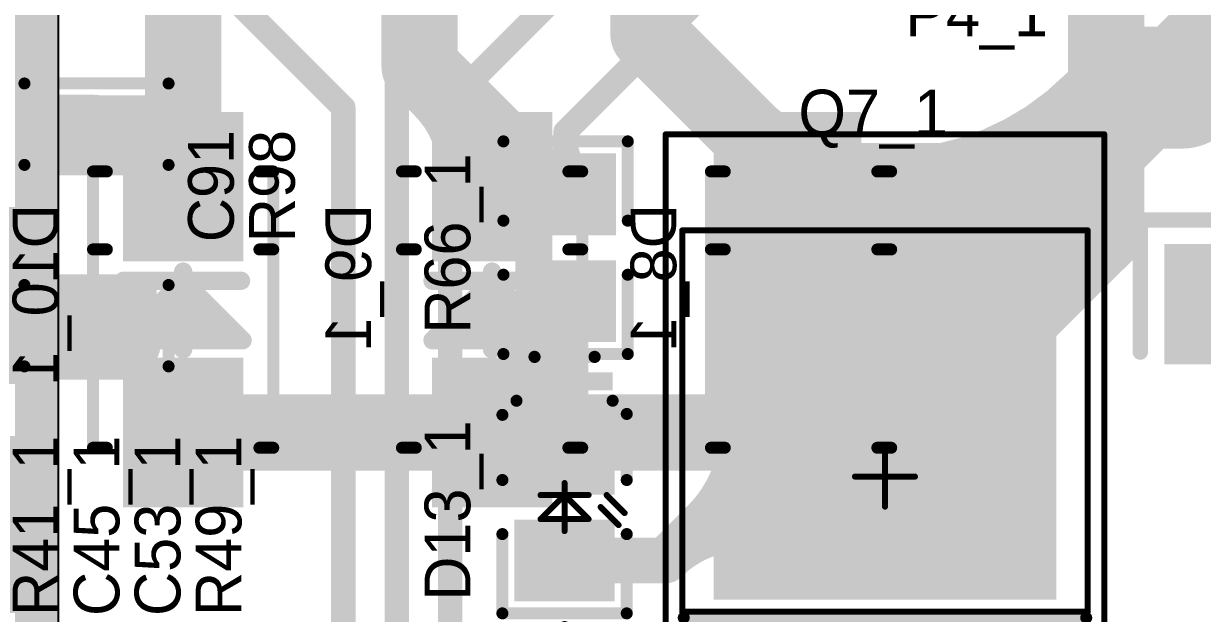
# Model space of a CAD drawing. Header units: millimetres. Extents: x 3.32 to 12.49, y 5.66 to 10.73.
# Drawn here: x 5.704 to 6.477, y 9.19 to 9.577 of the extents above; entities that cross this region are included whole.
import ezdxf

# ---------------------------------------------------------------- set-up
doc = ezdxf.new("R2010")
doc.units = ezdxf.units.MM
doc.header["$MEASUREMENT"] = 0
for name, color, linetype in [('BottomLayer', 5, 'Continuous'), ('BottomOverlay', 54, 'Continuous'), ('BottomPaste', 16, 'Continuous'), ('BottomSolder', 6, 'Continuous'), ('InternalPlane1', 76, 'Continuous'), ('InternalPlane2', 16, 'Continuous'), ('Mechanical13', 56, 'Continuous'), ('Mechanical15', 56, 'Continuous'), ('TopLayer', 1, 'Continuous'), ('TopOverlay', 2, 'Continuous'), ('TopPaste', 8, 'Continuous'), ('TopSolder', 216, 'Continuous')]:
    doc.layers.add(name, color=color, linetype=linetype)

# ---------------------------------------------------------------- blocks, each defined once
blk = doc.blocks.new('1206_R_172')
at = {"layer": 'TopLayer'}
for points in [[(-0.08091, -0.03543), (-0.03642, -0.03543), (-0.08091, 0.03543), (-0.03642, 0.03543)], [(0.03642, -0.03543), (0.08091, -0.03543), (0.03642, 0.03543), (0.08091, 0.03543)]]:
    blk.add_solid(points, dxfattribs=at)
at = {"layer": 'TopOverlay', "const_width": 0.00787}
for points in [[(-0.09272, 0.04724), (-0.09272, -0.04724)], [(-0.09272, 0.04724), (-0.03937, 0.04724)], [(0.03937, 0.04724), (0.09272, 0.04724)], [(0.09272, 0.04724), (0.09272, -0.04724)], [(-0.09272, -0.04724), (-0.03937, -0.04724)], [(0.03937, -0.04724), (0.09272, -0.04724)]]:
    blk.add_lwpolyline(points, dxfattribs=at)
at = {"layer": 'TopOverlay', "const_width": 0.00394}
for points in [[(-0.09469, 0.04724, 1), (-0.09075, 0.04724, 1)], [(-0.09469, 0.04724, 1), (-0.09075, 0.04724, 1)], [(-0.04134, 0.04724, 1), (-0.0374, 0.04724, 1)], [(0.0374, 0.04724, 1), (0.04134, 0.04724, 1)], [(0.09075, 0.04724, 1), (0.09469, 0.04724, 1)], [(0.09075, 0.04724, 1), (0.09469, 0.04724, 1)], [(-0.09469, -0.04724, 1), (-0.09075, -0.04724, 1)], [(-0.09469, -0.04724, 1), (-0.09075, -0.04724, 1)], [(-0.04134, -0.04724, 1), (-0.0374, -0.04724, 1)], [(0.0374, -0.04724, 1), (0.04134, -0.04724, 1)], [(0.09075, -0.04724, 1), (0.09469, -0.04724, 1)], [(0.09075, -0.04724, 1), (0.09469, -0.04724, 1)]]:
    blk.add_lwpolyline(points, format="xyb", close=True, dxfattribs=at)
at = {"layer": 'TopPaste'}
for points in [[(-0.08091, -0.03543), (-0.03642, -0.03543), (-0.08091, 0.03543), (-0.03642, 0.03543)], [(0.03642, -0.03543), (0.08091, -0.03543), (0.03642, 0.03543), (0.08091, 0.03543)]]:
    blk.add_solid(points, dxfattribs=at)
at = {"layer": 'TopSolder'}
for points in [[(-0.08491, -0.03943), (-0.03242, -0.03943), (-0.08491, 0.03943), (-0.03242, 0.03943)], [(0.03242, -0.03943), (0.08491, -0.03943), (0.03242, 0.03943), (0.08491, 0.03943)]]:
    blk.add_solid(points, dxfattribs=at)
blk = doc.blocks.new('SMA_B_286')
at = {"layer": 'BottomLayer'}
for points in [[(-0.1161, 0.03543), (-0.2061, 0.03543), (-0.1161, -0.03543), (-0.2061, -0.03543)], [(0.045, 0.03543), (-0.045, 0.03543), (0.045, -0.03543), (-0.045, -0.03543)]]:
    blk.add_solid(points, dxfattribs=at)
at = {"layer": 'BottomOverlay'}
for points, const_width in [([(0.01, 0.05905), (-0.1711, 0.05905)], 0.00787), ([(-0.1711, 0.05), (-0.1711, 0.05905)], 0.00787), ([(-0.12, 0.05), (-0.12, 0.05905)], 0.00787), ([(0.01, 0.05), (0.01, 0.05905)], 0.00787), ([(-0.09944, -0.00004), (-0.06044, 0.03896)], 0.012), ([(-0.09944, -0.03904), (-0.09944, 0.03796)], 0.012), ([(-0.06044, -0.03904), (-0.06044, 0.03896)], 0.012), ([(-0.06548, -0.027), (-0.06548, 0.028)], 0.012), ([(-0.07448, -0.02), (-0.07448, 0.019)], 0.012), ([(-0.07048, 0.018), (-0.07048, 0.024)], 0.012), ([(-0.07048, -0.023), (-0.07048, 0.018)], 0.012), ([(-0.08686, -0.00762), (-0.08686, 0.01254)], 0.012), ([(-0.08248, -0.011), (-0.08248, 0.01)], 0.012), ([(-0.07948, -0.015), (-0.07948, 0.017)], 0.012), ([(-0.08948, -0.005), (-0.08948, 0.005)], 0.012), ([(-0.05448, 0), (-0.10548, 0)], 0.012), ([(-0.06044, -0.03904), (-0.09944, -0.00004)], 0.012), ([(-0.1711, -0.05906), (-0.1711, -0.05)], 0.00787), ([(-0.12, -0.05906), (-0.12, -0.05)], 0.00787), ([(0.01, -0.05906), (0.01, -0.05)], 0.00787), ([(0.01, -0.05906), (-0.1711, -0.05906)], 0.00787)]:
    blk.add_lwpolyline(points, dxfattribs=dict(at, const_width=const_width))
for points, const_width in [([(-0.17307, 0.05905, 1), (-0.16913, 0.05905, 1)], 0.00394), ([(-0.17307, 0.05905, 1), (-0.16913, 0.05905, 1)], 0.00394), ([(-0.12197, 0.05905, 1), (-0.11803, 0.05905, 1)], 0.00394), ([(0.00803, 0.05905, 1), (0.01197, 0.05905, 1)], 0.00394), ([(0.00803, 0.05905, 1), (0.01197, 0.05905, 1)], 0.00394), ([(-0.17307, 0.05, 1), (-0.16913, 0.05, 1)], 0.00394), ([(-0.12197, 0.05, 1), (-0.11803, 0.05, 1)], 0.00394), ([(0.00803, 0.05, 1), (0.01197, 0.05, 1)], 0.00394), ([(-0.10244, 0.03796, 1), (-0.09644, 0.03796, 1)], 0.006), ([(-0.06344, 0.03896, 1), (-0.05744, 0.03896, 1)], 0.006), ([(-0.06344, 0.03896, 1), (-0.05744, 0.03896, 1)], 0.006), ([(-0.06848, 0.028, 1), (-0.06248, 0.028, 1)], 0.006), ([(-0.07748, 0.019, 1), (-0.07148, 0.019, 1)], 0.006), ([(-0.07348, 0.024, 1), (-0.06748, 0.024, 1)], 0.006), ([(-0.07348, 0.018, 1), (-0.06748, 0.018, 1)], 0.006), ([(-0.07348, 0.018, 1), (-0.06748, 0.018, 1)], 0.006), ([(-0.08986, 0.01254, 1), (-0.08386, 0.01254, 1)], 0.006), ([(-0.08548, 0.01, 1), (-0.07948, 0.01, 1)], 0.006), ([(-0.08248, 0.017, 1), (-0.07648, 0.017, 1)], 0.006), ([(-0.09248, 0.005, 1), (-0.08648, 0.005, 1)], 0.006), ([(-0.10848, 0, 1), (-0.10248, 0, 1)], 0.006), ([(-0.10244, -0.00004, 1), (-0.09644, -0.00004, 1)], 0.006), ([(-0.10244, -0.00004, 1), (-0.09644, -0.00004, 1)], 0.006), ([(-0.09248, -0.005, 1), (-0.08648, -0.005, 1)], 0.006), ([(-0.05748, 0, 1), (-0.05148, 0, 1)], 0.006), ([(-0.08986, -0.00762, 1), (-0.08386, -0.00762, 1)], 0.006), ([(-0.08548, -0.011, 1), (-0.07948, -0.011, 1)], 0.006), ([(-0.08248, -0.015, 1), (-0.07648, -0.015, 1)], 0.006), ([(-0.07748, -0.02, 1), (-0.07148, -0.02, 1)], 0.006), ([(-0.07348, -0.023, 1), (-0.06748, -0.023, 1)], 0.006), ([(-0.06848, -0.027, 1), (-0.06248, -0.027, 1)], 0.006), ([(-0.10244, -0.03904, 1), (-0.09644, -0.03904, 1)], 0.006), ([(-0.06344, -0.03904, 1), (-0.05744, -0.03904, 1)], 0.006), ([(-0.06344, -0.03904, 1), (-0.05744, -0.03904, 1)], 0.006), ([(-0.17307, -0.05, 1), (-0.16913, -0.05, 1)], 0.00394), ([(-0.12197, -0.05, 1), (-0.11803, -0.05, 1)], 0.00394), ([(0.00803, -0.05, 1), (0.01197, -0.05, 1)], 0.00394), ([(-0.17307, -0.05906, 1), (-0.16913, -0.05906, 1)], 0.00394), ([(-0.17307, -0.05906, 1), (-0.16913, -0.05906, 1)], 0.00394), ([(-0.12197, -0.05906, 1), (-0.11803, -0.05906, 1)], 0.00394), ([(0.00803, -0.05906, 1), (0.01197, -0.05906, 1)], 0.00394), ([(0.00803, -0.05906, 1), (0.01197, -0.05906, 1)], 0.00394)]:
    blk.add_lwpolyline(points, format="xyb", close=True, dxfattribs=dict(at, const_width=const_width))
at = {"layer": 'BottomPaste'}
for points in [[(-0.1161, 0.03543), (-0.2061, 0.03543), (-0.1161, -0.03543), (-0.2061, -0.03543)], [(0.045, 0.03543), (-0.045, 0.03543), (0.045, -0.03543), (-0.045, -0.03543)]]:
    blk.add_solid(points, dxfattribs=at)
at = {"layer": 'BottomSolder'}
for points in [[(-0.1121, 0.03943), (-0.2101, 0.03943), (-0.1121, -0.03943), (-0.2101, -0.03943)], [(0.049, 0.03943), (-0.049, 0.03943), (0.049, -0.03943), (-0.049, -0.03943)]]:
    blk.add_solid(points, dxfattribs=at)
blk = doc.blocks.new('SMA_B_287')
at = {"layer": 'BottomLayer'}
for points in [[(-0.1161, 0.03543), (-0.2061, 0.03543), (-0.1161, -0.03543), (-0.2061, -0.03543)], [(0.045, 0.03543), (-0.045, 0.03543), (0.045, -0.03543), (-0.045, -0.03543)]]:
    blk.add_solid(points, dxfattribs=at)
at = {"layer": 'BottomOverlay'}
for points, const_width in [([(0.01, 0.05905), (-0.1711, 0.05905)], 0.00787), ([(-0.1711, 0.05), (-0.1711, 0.05905)], 0.00787), ([(-0.12, 0.05), (-0.12, 0.05905)], 0.00787), ([(0.01, 0.05), (0.01, 0.05905)], 0.00787), ([(-0.09944, -0.00004), (-0.06044, 0.03896)], 0.012), ([(-0.09944, -0.03904), (-0.09944, 0.03796)], 0.012), ([(-0.06044, -0.03904), (-0.06044, 0.03896)], 0.012), ([(-0.06548, -0.027), (-0.06548, 0.028)], 0.012), ([(-0.07448, -0.02), (-0.07448, 0.019)], 0.012), ([(-0.07048, 0.018), (-0.07048, 0.024)], 0.012), ([(-0.07048, -0.023), (-0.07048, 0.018)], 0.012), ([(-0.08686, -0.00762), (-0.08686, 0.01254)], 0.012), ([(-0.08248, -0.011), (-0.08248, 0.01)], 0.012), ([(-0.07948, -0.015), (-0.07948, 0.017)], 0.012), ([(-0.08948, -0.005), (-0.08948, 0.005)], 0.012), ([(-0.05448, 0), (-0.10548, 0)], 0.012), ([(-0.06044, -0.03904), (-0.09944, -0.00004)], 0.012), ([(-0.1711, -0.05906), (-0.1711, -0.05)], 0.00787), ([(-0.12, -0.05906), (-0.12, -0.05)], 0.00787), ([(0.01, -0.05906), (0.01, -0.05)], 0.00787), ([(0.01, -0.05906), (-0.1711, -0.05906)], 0.00787)]:
    blk.add_lwpolyline(points, dxfattribs=dict(at, const_width=const_width))
for points, const_width in [([(-0.17307, 0.05905, 1), (-0.16913, 0.05905, 1)], 0.00394), ([(-0.17307, 0.05905, 1), (-0.16913, 0.05905, 1)], 0.00394), ([(-0.12197, 0.05905, 1), (-0.11803, 0.05905, 1)], 0.00394), ([(0.00803, 0.05905, 1), (0.01197, 0.05905, 1)], 0.00394), ([(0.00803, 0.05905, 1), (0.01197, 0.05905, 1)], 0.00394), ([(-0.17307, 0.05, 1), (-0.16913, 0.05, 1)], 0.00394), ([(-0.12197, 0.05, 1), (-0.11803, 0.05, 1)], 0.00394), ([(0.00803, 0.05, 1), (0.01197, 0.05, 1)], 0.00394), ([(-0.10244, 0.03796, 1), (-0.09644, 0.03796, 1)], 0.006), ([(-0.06344, 0.03896, 1), (-0.05744, 0.03896, 1)], 0.006), ([(-0.06344, 0.03896, 1), (-0.05744, 0.03896, 1)], 0.006), ([(-0.06848, 0.028, 1), (-0.06248, 0.028, 1)], 0.006), ([(-0.07748, 0.019, 1), (-0.07148, 0.019, 1)], 0.006), ([(-0.07348, 0.024, 1), (-0.06748, 0.024, 1)], 0.006), ([(-0.07348, 0.018, 1), (-0.06748, 0.018, 1)], 0.006), ([(-0.07348, 0.018, 1), (-0.06748, 0.018, 1)], 0.006), ([(-0.08986, 0.01254, 1), (-0.08386, 0.01254, 1)], 0.006), ([(-0.08548, 0.01, 1), (-0.07948, 0.01, 1)], 0.006), ([(-0.08248, 0.017, 1), (-0.07648, 0.017, 1)], 0.006), ([(-0.09248, 0.005, 1), (-0.08648, 0.005, 1)], 0.006), ([(-0.10848, 0, 1), (-0.10248, 0, 1)], 0.006), ([(-0.10244, -0.00004, 1), (-0.09644, -0.00004, 1)], 0.006), ([(-0.10244, -0.00004, 1), (-0.09644, -0.00004, 1)], 0.006), ([(-0.09248, -0.005, 1), (-0.08648, -0.005, 1)], 0.006), ([(-0.05748, 0, 1), (-0.05148, 0, 1)], 0.006), ([(-0.08986, -0.00762, 1), (-0.08386, -0.00762, 1)], 0.006), ([(-0.08548, -0.011, 1), (-0.07948, -0.011, 1)], 0.006), ([(-0.08248, -0.015, 1), (-0.07648, -0.015, 1)], 0.006), ([(-0.07748, -0.02, 1), (-0.07148, -0.02, 1)], 0.006), ([(-0.07348, -0.023, 1), (-0.06748, -0.023, 1)], 0.006), ([(-0.06848, -0.027, 1), (-0.06248, -0.027, 1)], 0.006), ([(-0.10244, -0.03904, 1), (-0.09644, -0.03904, 1)], 0.006), ([(-0.06344, -0.03904, 1), (-0.05744, -0.03904, 1)], 0.006), ([(-0.06344, -0.03904, 1), (-0.05744, -0.03904, 1)], 0.006), ([(-0.17307, -0.05, 1), (-0.16913, -0.05, 1)], 0.00394), ([(-0.12197, -0.05, 1), (-0.11803, -0.05, 1)], 0.00394), ([(0.00803, -0.05, 1), (0.01197, -0.05, 1)], 0.00394), ([(-0.17307, -0.05906, 1), (-0.16913, -0.05906, 1)], 0.00394), ([(-0.17307, -0.05906, 1), (-0.16913, -0.05906, 1)], 0.00394), ([(-0.12197, -0.05906, 1), (-0.11803, -0.05906, 1)], 0.00394), ([(0.00803, -0.05906, 1), (0.01197, -0.05906, 1)], 0.00394), ([(0.00803, -0.05906, 1), (0.01197, -0.05906, 1)], 0.00394)]:
    blk.add_lwpolyline(points, format="xyb", close=True, dxfattribs=dict(at, const_width=const_width))
at = {"layer": 'BottomPaste'}
for points in [[(-0.1161, 0.03543), (-0.2061, 0.03543), (-0.1161, -0.03543), (-0.2061, -0.03543)], [(0.045, 0.03543), (-0.045, 0.03543), (0.045, -0.03543), (-0.045, -0.03543)]]:
    blk.add_solid(points, dxfattribs=at)
at = {"layer": 'BottomSolder'}
for points in [[(-0.1121, 0.03943), (-0.2101, 0.03943), (-0.1121, -0.03943), (-0.2101, -0.03943)], [(0.049, 0.03943), (-0.049, 0.03943), (0.049, -0.03943), (-0.049, -0.03943)]]:
    blk.add_solid(points, dxfattribs=at)
blk = doc.blocks.new('SMA_B_288')
at = {"layer": 'BottomLayer'}
for points in [[(-0.1161, 0.03543), (-0.2061, 0.03543), (-0.1161, -0.03543), (-0.2061, -0.03543)], [(0.045, 0.03543), (-0.045, 0.03543), (0.045, -0.03543), (-0.045, -0.03543)]]:
    blk.add_solid(points, dxfattribs=at)
at = {"layer": 'BottomOverlay'}
for points, const_width in [([(0.01, 0.05905), (-0.1711, 0.05905)], 0.00787), ([(-0.1711, 0.05), (-0.1711, 0.05905)], 0.00787), ([(-0.12, 0.05), (-0.12, 0.05905)], 0.00787), ([(0.01, 0.05), (0.01, 0.05905)], 0.00787), ([(-0.09944, -0.00004), (-0.06044, 0.03896)], 0.012), ([(-0.09944, -0.03904), (-0.09944, 0.03796)], 0.012), ([(-0.06044, -0.03904), (-0.06044, 0.03896)], 0.012), ([(-0.06548, -0.027), (-0.06548, 0.028)], 0.012), ([(-0.07448, -0.02), (-0.07448, 0.019)], 0.012), ([(-0.07048, 0.018), (-0.07048, 0.024)], 0.012), ([(-0.07048, -0.023), (-0.07048, 0.018)], 0.012), ([(-0.08686, -0.00762), (-0.08686, 0.01254)], 0.012), ([(-0.08248, -0.011), (-0.08248, 0.01)], 0.012), ([(-0.07948, -0.015), (-0.07948, 0.017)], 0.012), ([(-0.08948, -0.005), (-0.08948, 0.005)], 0.012), ([(-0.05448, 0), (-0.10548, 0)], 0.012), ([(-0.06044, -0.03904), (-0.09944, -0.00004)], 0.012), ([(-0.1711, -0.05906), (-0.1711, -0.05)], 0.00787), ([(-0.12, -0.05906), (-0.12, -0.05)], 0.00787), ([(0.01, -0.05906), (0.01, -0.05)], 0.00787), ([(0.01, -0.05906), (-0.1711, -0.05906)], 0.00787)]:
    blk.add_lwpolyline(points, dxfattribs=dict(at, const_width=const_width))
for points, const_width in [([(-0.17307, 0.05905, 1), (-0.16913, 0.05905, 1)], 0.00394), ([(-0.17307, 0.05905, 1), (-0.16913, 0.05905, 1)], 0.00394), ([(-0.12197, 0.05905, 1), (-0.11803, 0.05905, 1)], 0.00394), ([(0.00803, 0.05905, 1), (0.01197, 0.05905, 1)], 0.00394), ([(0.00803, 0.05905, 1), (0.01197, 0.05905, 1)], 0.00394), ([(-0.17307, 0.05, 1), (-0.16913, 0.05, 1)], 0.00394), ([(-0.12197, 0.05, 1), (-0.11803, 0.05, 1)], 0.00394), ([(0.00803, 0.05, 1), (0.01197, 0.05, 1)], 0.00394), ([(-0.10244, 0.03796, 1), (-0.09644, 0.03796, 1)], 0.006), ([(-0.06344, 0.03896, 1), (-0.05744, 0.03896, 1)], 0.006), ([(-0.06344, 0.03896, 1), (-0.05744, 0.03896, 1)], 0.006), ([(-0.06848, 0.028, 1), (-0.06248, 0.028, 1)], 0.006), ([(-0.07748, 0.019, 1), (-0.07148, 0.019, 1)], 0.006), ([(-0.07348, 0.024, 1), (-0.06748, 0.024, 1)], 0.006), ([(-0.07348, 0.018, 1), (-0.06748, 0.018, 1)], 0.006), ([(-0.07348, 0.018, 1), (-0.06748, 0.018, 1)], 0.006), ([(-0.08986, 0.01254, 1), (-0.08386, 0.01254, 1)], 0.006), ([(-0.08548, 0.01, 1), (-0.07948, 0.01, 1)], 0.006), ([(-0.08248, 0.017, 1), (-0.07648, 0.017, 1)], 0.006), ([(-0.09248, 0.005, 1), (-0.08648, 0.005, 1)], 0.006), ([(-0.10848, 0, 1), (-0.10248, 0, 1)], 0.006), ([(-0.10244, -0.00004, 1), (-0.09644, -0.00004, 1)], 0.006), ([(-0.10244, -0.00004, 1), (-0.09644, -0.00004, 1)], 0.006), ([(-0.09248, -0.005, 1), (-0.08648, -0.005, 1)], 0.006), ([(-0.05748, 0, 1), (-0.05148, 0, 1)], 0.006), ([(-0.08986, -0.00762, 1), (-0.08386, -0.00762, 1)], 0.006), ([(-0.08548, -0.011, 1), (-0.07948, -0.011, 1)], 0.006), ([(-0.08248, -0.015, 1), (-0.07648, -0.015, 1)], 0.006), ([(-0.07748, -0.02, 1), (-0.07148, -0.02, 1)], 0.006), ([(-0.07348, -0.023, 1), (-0.06748, -0.023, 1)], 0.006), ([(-0.06848, -0.027, 1), (-0.06248, -0.027, 1)], 0.006), ([(-0.10244, -0.03904, 1), (-0.09644, -0.03904, 1)], 0.006), ([(-0.06344, -0.03904, 1), (-0.05744, -0.03904, 1)], 0.006), ([(-0.06344, -0.03904, 1), (-0.05744, -0.03904, 1)], 0.006), ([(-0.17307, -0.05, 1), (-0.16913, -0.05, 1)], 0.00394), ([(-0.12197, -0.05, 1), (-0.11803, -0.05, 1)], 0.00394), ([(0.00803, -0.05, 1), (0.01197, -0.05, 1)], 0.00394), ([(-0.17307, -0.05906, 1), (-0.16913, -0.05906, 1)], 0.00394), ([(-0.17307, -0.05906, 1), (-0.16913, -0.05906, 1)], 0.00394), ([(-0.12197, -0.05906, 1), (-0.11803, -0.05906, 1)], 0.00394), ([(0.00803, -0.05906, 1), (0.01197, -0.05906, 1)], 0.00394), ([(0.00803, -0.05906, 1), (0.01197, -0.05906, 1)], 0.00394)]:
    blk.add_lwpolyline(points, format="xyb", close=True, dxfattribs=dict(at, const_width=const_width))
at = {"layer": 'BottomPaste'}
for points in [[(-0.1161, 0.03543), (-0.2061, 0.03543), (-0.1161, -0.03543), (-0.2061, -0.03543)], [(0.045, 0.03543), (-0.045, 0.03543), (0.045, -0.03543), (-0.045, -0.03543)]]:
    blk.add_solid(points, dxfattribs=at)
at = {"layer": 'BottomSolder'}
for points in [[(-0.1121, 0.03943), (-0.2101, 0.03943), (-0.1121, -0.03943), (-0.2101, -0.03943)], [(0.049, 0.03943), (-0.049, 0.03943), (0.049, -0.03943), (-0.049, -0.03943)]]:
    blk.add_solid(points, dxfattribs=at)
blk = doc.blocks.new('TO_252AA_N_300')
at = {"layer": 'Mechanical13', "const_width": 0.00394}
for points in [[(-0.08858, 0.13287), (-0.08858, -0.13287)], [(-0.08858, 0.13287), (0.16142, 0.13287)], [(0.16142, 0.13287), (0.16142, -0.13287)], [(-0.08858, -0.13287), (0.16142, -0.13287)]]:
    blk.add_lwpolyline(points, dxfattribs=at)
at = {"layer": 'Mechanical13', "const_width": 0.00197}
for points in [[(-0.08957, 0.13287, 1), (-0.0876, 0.13287, 1)], [(-0.08957, 0.13287, 1), (-0.0876, 0.13287, 1)], [(0.16043, 0.13287, 1), (0.1624, 0.13287, 1)], [(0.16043, 0.13287, 1), (0.1624, 0.13287, 1)], [(-0.08957, -0.13287, 1), (-0.0876, -0.13287, 1)], [(-0.08957, -0.13287, 1), (-0.0876, -0.13287, 1)], [(0.16043, -0.13287, 1), (0.1624, -0.13287, 1)], [(0.16043, -0.13287, 1), (0.1624, -0.13287, 1)]]:
    blk.add_lwpolyline(points, format="xyb", close=True, dxfattribs=at)
at = {"layer": 'Mechanical15', "const_width": 0.00394}
for points in [[(-0.22441, 0.1437), (-0.22441, -0.1437)], [(-0.22441, 0.1437), (0.22441, 0.1437)], [(0.22441, 0.1437), (0.22441, -0.1437)], [(0, 0.01969), (0, -0.01969)], [(-0.01969, 0), (0.01969, 0)], [(-0.22441, -0.1437), (0.22441, -0.1437)]]:
    blk.add_lwpolyline(points, dxfattribs=at)
at = {"layer": 'Mechanical15', "const_width": 0.00197}
for points in [[(-0.22539, 0.1437, 1), (-0.22343, 0.1437, 1)], [(-0.22539, 0.1437, 1), (-0.22343, 0.1437, 1)], [(0.22343, 0.1437, 1), (0.22539, 0.1437, 1)], [(0.22343, 0.1437, 1), (0.22539, 0.1437, 1)], [(-0.00098, 0.01969, 1), (0.00098, 0.01969, 1)], [(-0.02067, 0, 1), (-0.0187, 0, 1)], [(0.0187, 0, 1), (0.02067, 0, 1)], [(-0.00098, -0.01969, 1), (0.00098, -0.01969, 1)], [(-0.22539, -0.1437, 1), (-0.22343, -0.1437, 1)], [(-0.22539, -0.1437, 1), (-0.22343, -0.1437, 1)], [(0.22343, -0.1437, 1), (0.22539, -0.1437, 1)], [(0.22343, -0.1437, 1), (0.22539, -0.1437, 1)]]:
    blk.add_lwpolyline(points, format="xyb", close=True, dxfattribs=at)
at = {"layer": 'TopLayer'}
for points in [[(-0.13976, 0.07106), (-0.13976, 0.10846), (-0.21457, 0.07106), (-0.21457, 0.10846)], [(0.21457, -0.10827), (0.21457, 0.10827), (-0.07677, -0.10827), (-0.07677, 0.10827)], [(-0.13976, -0.10846), (-0.13976, -0.07106), (-0.21457, -0.10846), (-0.21457, -0.07106)]]:
    blk.add_solid(points, dxfattribs=at)
at = {"layer": 'TopOverlay'}
for points, const_width in [([(-0.17224, 0.13012, 1), (-0.18209, 0.13012, 1)], 0.00984), ([(-0.18455, 0.13012, 1), (-0.17963, 0.13012, 1)], 0.00492), ([(-0.1747, 0.13012, 1), (-0.16978, 0.13012, 1)], 0.00492), ([(-0.09449, 0.13189, 1), (-0.09055, 0.13189, 1)], 0.00394), ([(-0.09449, -0.13189, 1), (-0.09055, -0.13189, 1)], 0.00394)]:
    blk.add_lwpolyline(points, format="xyb", close=True, dxfattribs=dict(at, const_width=const_width))
at = {"layer": 'TopOverlay', "const_width": 0.00787}
blk.add_lwpolyline([(-0.09252, 0.13189), (-0.09252, -0.13189)], dxfattribs=at)
at = {"layer": 'TopPaste'}
for points in [[(-0.13976, 0.07106), (-0.13976, 0.10846), (-0.21457, 0.07106), (-0.21457, 0.10846)], [(0.21457, -0.10827), (0.21457, 0.10827), (-0.07677, -0.10827), (-0.07677, 0.10827)], [(-0.13976, -0.10846), (-0.13976, -0.07106), (-0.21457, -0.10846), (-0.21457, -0.07106)]]:
    blk.add_solid(points, dxfattribs=at)
at = {"layer": 'TopSolder'}
for points in [[(-0.13576, 0.06706), (-0.13576, 0.11246), (-0.21857, 0.06706), (-0.21857, 0.11246)], [(0.21857, -0.11227), (0.21857, 0.11227), (-0.08077, -0.11227), (-0.08077, 0.11227)], [(-0.13576, -0.11246), (-0.13576, -0.06706), (-0.21857, -0.11246), (-0.21857, -0.06706)]]:
    blk.add_solid(points, dxfattribs=at)
blk = doc.blocks.new('R2512_336')
at = {"layer": 'TopLayer'}
for points in [[(-0.035433, -0.062992), (0.035433, -0.062992), (-0.035433, 0.062992), (0.035433, 0.062992)], [(0.212598, -0.062992), (0.283464, -0.062992), (0.212598, 0.062992), (0.283464, 0.062992)]]:
    blk.add_solid(points, dxfattribs=at)
at = {"layer": 'TopOverlay', "const_width": 0.01}
for points in [[(-0.055118, 0.082677), (-0.055118, -0.082677)], [(-0.055118, 0.082677), (0.029528, 0.082677)], [(0.216535, 0.082677), (0.30315, 0.082677)], [(0.30315, 0.082677), (0.30315, -0.082677)], [(-0.055118, -0.082677), (0.029528, -0.082677)], [(0.218504, -0.082677), (0.30315, -0.082677)]]:
    blk.add_lwpolyline(points, dxfattribs=at)
at = {"layer": 'TopOverlay', "const_width": 0.005}
for points in [[(-0.057618, 0.082677, 1), (-0.052618, 0.082677, 1)], [(-0.057618, 0.082677, 1), (-0.052618, 0.082677, 1)], [(0.027028, 0.082677, 1), (0.032028, 0.082677, 1)], [(0.214035, 0.082677, 1), (0.219035, 0.082677, 1)], [(0.30065, 0.082677, 1), (0.30565, 0.082677, 1)], [(0.30065, 0.082677, 1), (0.30565, 0.082677, 1)], [(-0.057618, -0.082677, 1), (-0.052618, -0.082677, 1)], [(-0.057618, -0.082677, 1), (-0.052618, -0.082677, 1)], [(0.027028, -0.082677, 1), (0.032028, -0.082677, 1)], [(0.216004, -0.082677, 1), (0.221004, -0.082677, 1)], [(0.30065, -0.082677, 1), (0.30565, -0.082677, 1)], [(0.30065, -0.082677, 1), (0.30565, -0.082677, 1)]]:
    blk.add_lwpolyline(points, format="xyb", close=True, dxfattribs=at)
at = {"layer": 'TopPaste'}
for points in [[(-0.035433, -0.062992), (0.035433, -0.062992), (-0.035433, 0.062992), (0.035433, 0.062992)], [(0.212598, -0.062992), (0.283464, -0.062992), (0.212598, 0.062992), (0.283464, 0.062992)]]:
    blk.add_solid(points, dxfattribs=at)
at = {"layer": 'TopSolder'}
for points in [[(-0.039433, -0.066992), (0.039433, -0.066992), (-0.039433, 0.066992), (0.039433, 0.066992)], [(0.208598, -0.066992), (0.287464, -0.066992), (0.208598, 0.066992), (0.287464, 0.066992)]]:
    blk.add_solid(points, dxfattribs=at)
blk = doc.blocks.new('0805_R_370')
at = {"layer": 'TopLayer'}
for points in [[(-0.05787, -0.02894), (-0.0122, -0.02894), (-0.05787, 0.02894), (-0.0122, 0.02894)], [(0.0122, -0.02894), (0.05787, -0.02894), (0.0122, 0.02894), (0.05787, 0.02894)]]:
    blk.add_solid(points, dxfattribs=at)
at = {"layer": 'TopOverlay', "const_width": 0.00787}
for points in [[(-0.06968, 0.04075), (-0.01772, 0.04075)], [(-0.06968, 0.04075), (-0.06968, -0.04075)], [(0.01772, 0.04075), (0.06968, 0.04075)], [(0.06968, 0.04075), (0.06968, -0.04075)], [(-0.06968, -0.04075), (-0.01772, -0.04075)], [(0.01772, -0.04075), (0.06968, -0.04075)]]:
    blk.add_lwpolyline(points, dxfattribs=at)
at = {"layer": 'TopOverlay', "const_width": 0.00394}
for points in [[(-0.07165, 0.04075, 1), (-0.06772, 0.04075, 1)], [(-0.07165, 0.04075, 1), (-0.06772, 0.04075, 1)], [(-0.01969, 0.04075, 1), (-0.01575, 0.04075, 1)], [(0.01575, 0.04075, 1), (0.01969, 0.04075, 1)], [(0.06772, 0.04075, 1), (0.07165, 0.04075, 1)], [(0.06772, 0.04075, 1), (0.07165, 0.04075, 1)], [(-0.07165, -0.04075, 1), (-0.06772, -0.04075, 1)], [(-0.07165, -0.04075, 1), (-0.06772, -0.04075, 1)], [(-0.01969, -0.04075, 1), (-0.01575, -0.04075, 1)], [(0.01575, -0.04075, 1), (0.01969, -0.04075, 1)], [(0.06772, -0.04075, 1), (0.07165, -0.04075, 1)], [(0.06772, -0.04075, 1), (0.07165, -0.04075, 1)]]:
    blk.add_lwpolyline(points, format="xyb", close=True, dxfattribs=at)
at = {"layer": 'TopPaste'}
for points in [[(-0.05787, -0.02894), (-0.0122, -0.02894), (-0.05787, 0.02894), (-0.0122, 0.02894)], [(0.0122, -0.02894), (0.05787, -0.02894), (0.0122, 0.02894), (0.05787, 0.02894)]]:
    blk.add_solid(points, dxfattribs=at)
at = {"layer": 'TopSolder'}
for points in [[(-0.06187, -0.03294), (-0.0082, -0.03294), (-0.06187, 0.03294), (-0.0082, 0.03294)], [(0.0082, -0.03294), (0.06187, -0.03294), (0.0082, 0.03294), (0.06187, 0.03294)]]:
    blk.add_solid(points, dxfattribs=at)
blk = doc.blocks.new('0805_LED_S1_371')
at = {"layer": 'Mechanical13', "const_width": 0.00394}
for points in [[(-0.00787, 0.02756), (0.00394, 0.03937)], [(0, 0.02362), (0.01181, 0.03543)], [(-0.00787, -0.01575), (-0.00787, 0.01575)], [(-0.00787, 0), (0.00787, 0.01575)], [(0.00787, -0.01575), (0.00787, 0.01575)], [(0.01575, 0), (-0.01575, 0)], [(0.00787, -0.01575), (-0.00787, 0)]]:
    blk.add_lwpolyline(points, dxfattribs=at)
at = {"layer": 'Mechanical13', "const_width": 0.00197}
for points in [[(0.00295, 0.03937, 1), (0.00492, 0.03937, 1)], [(0.01083, 0.03543, 1), (0.0128, 0.03543, 1)], [(-0.00886, 0.02756, 1), (-0.00689, 0.02756, 1)], [(-0.00098, 0.02362, 1), (0.00098, 0.02362, 1)], [(-0.00886, 0.01575, 1), (-0.00689, 0.01575, 1)], [(0.00689, 0.01575, 1), (0.00886, 0.01575, 1)], [(0.00689, 0.01575, 1), (0.00886, 0.01575, 1)], [(-0.01673, 0, 1), (-0.01476, 0, 1)], [(-0.00886, 0, 1), (-0.00689, 0, 1)], [(-0.00886, 0, 1), (-0.00689, 0, 1)], [(0.01476, 0, 1), (0.01673, 0, 1)], [(-0.00886, -0.01575, 1), (-0.00689, -0.01575, 1)], [(0.00689, -0.01575, 1), (0.00886, -0.01575, 1)], [(0.00689, -0.01575, 1), (0.00886, -0.01575, 1)]]:
    blk.add_lwpolyline(points, format="xyb", close=True, dxfattribs=at)
at = {"layer": 'Mechanical15', "const_width": 0.004}
for points in [[(-0.10043, 0.01969, 1), (-0.09643, 0.01969, 1)], [(0.09643, 0.01969, 1), (0.10043, 0.01969, 1)], [(0.07674, 0, 1), (0.08074, 0, 1)], [(0.11611, 0, 1), (0.12011, 0, 1)], [(-0.10043, -0.01969, 1), (-0.09643, -0.01969, 1)], [(0.09643, -0.01969, 1), (0.10043, -0.01969, 1)]]:
    blk.add_lwpolyline(points, format="xyb", close=True, dxfattribs=at)
at = {"layer": 'Mechanical15', "const_width": 0.008}
for points in [[(-0.09843, -0.01969), (-0.09843, 0.01969)], [(0.09843, -0.01969), (0.09843, 0.01969)], [(0.11811, 0), (0.07874, 0)]]:
    blk.add_lwpolyline(points, dxfattribs=at)
at = {"layer": 'TopLayer'}
for points in [[(-0.0122, 0.02894), (-0.05787, 0.02894), (-0.0122, -0.02894), (-0.05787, -0.02894)], [(0.05787, 0.02894), (0.0122, 0.02894), (0.05787, -0.02894), (0.0122, -0.02894)]]:
    blk.add_solid(points, dxfattribs=at)
at = {"layer": 'TopOverlay', "const_width": 0.00787}
for points in [[(-0.06968, 0.0315), (-0.06102, 0.04075)], [(-0.01772, 0.04075), (-0.06102, 0.04075)], [(0.06968, 0.04075), (0.01772, 0.04075)], [(0.06968, -0.04075), (0.06968, 0.04075)], [(-0.06968, -0.0315), (-0.06968, 0.0315)], [(-0.06043, -0.04075), (-0.06968, -0.0315)], [(-0.01772, -0.04075), (-0.06043, -0.04075)], [(0.06968, -0.04075), (0.01772, -0.04075)]]:
    blk.add_lwpolyline(points, dxfattribs=at)
at = {"layer": 'TopOverlay', "const_width": 0.00394}
for points in [[(-0.06299, 0.04075, 1), (-0.05906, 0.04075, 1)], [(-0.06299, 0.04075, 1), (-0.05906, 0.04075, 1)], [(-0.01969, 0.04075, 1), (-0.01575, 0.04075, 1)], [(0.01575, 0.04075, 1), (0.01969, 0.04075, 1)], [(0.06772, 0.04075, 1), (0.07165, 0.04075, 1)], [(0.06772, 0.04075, 1), (0.07165, 0.04075, 1)], [(-0.07165, 0.0315, 1), (-0.06772, 0.0315, 1)], [(-0.07165, 0.0315, 1), (-0.06772, 0.0315, 1)], [(-0.07165, -0.0315, 1), (-0.06772, -0.0315, 1)], [(-0.07165, -0.0315, 1), (-0.06772, -0.0315, 1)], [(-0.0624, -0.04075, 1), (-0.05846, -0.04075, 1)], [(-0.0624, -0.04075, 1), (-0.05846, -0.04075, 1)], [(-0.01969, -0.04075, 1), (-0.01575, -0.04075, 1)], [(0.01575, -0.04075, 1), (0.01969, -0.04075, 1)], [(0.06772, -0.04075, 1), (0.07165, -0.04075, 1)], [(0.06772, -0.04075, 1), (0.07165, -0.04075, 1)]]:
    blk.add_lwpolyline(points, format="xyb", close=True, dxfattribs=at)
at = {"layer": 'TopOverlay'}
blk.add_solid([(-0.08839, -0.0315), (-0.07657, -0.0315), (-0.08839, 0.0315), (-0.07657, 0.0315)], dxfattribs=at)
at = {"layer": 'TopPaste'}
for points in [[(-0.0122, 0.02894), (-0.05787, 0.02894), (-0.0122, -0.02894), (-0.05787, -0.02894)], [(0.05787, 0.02894), (0.0122, 0.02894), (0.05787, -0.02894), (0.0122, -0.02894)]]:
    blk.add_solid(points, dxfattribs=at)
at = {"layer": 'TopSolder'}
for points in [[(-0.0082, 0.03294), (-0.06187, 0.03294), (-0.0082, -0.03294), (-0.06187, -0.03294)], [(0.06187, 0.03294), (0.0082, 0.03294), (0.06187, -0.03294), (0.0082, -0.03294)]]:
    blk.add_solid(points, dxfattribs=at)

msp = doc.modelspace()

# ---------------------------------------------------------------- linework, layer by layer
at = {"layer": 'BottomLayer', "const_width": 0.05}
for points in [[(5.80878, 9.47004), (5.80878, 9.68004)], [(5.96378, 9.54879), (5.96378, 9.68504)], [(6.11378, 9.57004), (6.11378, 9.68504)], [(6.41378, 9.44004), (6.41378, 9.68504)], [(6.11378, 9.57004), (6.21378, 9.47004)], [(5.96378, 9.54879), (6.01128, 9.50129)], [(6.01128, 9.47004), (6.01128, 9.50129)], [(6.28268, 9.30894), (6.41378, 9.44004)], [(5.80878, 9.30894), (6.01128, 9.30894)], [(6.01128, 9.30894), (6.21378, 9.30894)], [(6.21378, 9.30894), (6.28268, 9.30894)]]:
    msp.add_lwpolyline(points, dxfattribs=at)
at = {"layer": 'BottomLayer', "const_width": 0.025}
for points in [[(6.10128, 9.57004, 1), (6.12628, 9.57004, 1)], [(6.10128, 9.57004, 1), (6.12628, 9.57004, 1)], [(5.95128, 9.54879, 1), (5.97628, 9.54879, 1)], [(5.95128, 9.54879, 1), (5.97628, 9.54879, 1)], [(5.96564, 9.53443, 1), (5.99064, 9.53443, 1)], [(6.16714, 9.50418, 1), (6.19214, 9.50418, 1)], [(5.99878, 9.50129, 1), (6.02378, 9.50129, 1)], [(5.99878, 9.50129, 1), (6.02378, 9.50129, 1)], [(6.20128, 9.49004, 1), (6.22628, 9.49004, 1)], [(5.98835, 9.47961, 1), (6.01335, 9.47961, 1)], [(5.79628, 9.47004, 1), (5.82128, 9.47004, 1)], [(5.99878, 9.47004, 1), (6.02378, 9.47004, 1)], [(6.20128, 9.47004, 1), (6.22628, 9.47004, 1)], [(6.40128, 9.44004, 1), (6.42628, 9.44004, 1)], [(6.40128, 9.44004, 1), (6.42628, 9.44004, 1)], [(5.79628, 9.30894, 1), (5.82128, 9.30894, 1)], [(5.99878, 9.30894, 1), (6.02378, 9.30894, 1)], [(5.99878, 9.30894, 1), (6.02378, 9.30894, 1)], [(6.20128, 9.30894, 1), (6.22628, 9.30894, 1)], [(6.20128, 9.30894, 1), (6.22628, 9.30894, 1)], [(6.27018, 9.30894, 1), (6.29518, 9.30894, 1)], [(6.27018, 9.30894, 1), (6.29518, 9.30894, 1)]]:
    msp.add_lwpolyline(points, format="xyb", close=True, dxfattribs=at)
at = {"layer": 'BottomLayer', "const_width": 0.05}
for points in [[(5.97814, 9.53443, -0.198912), (6.00085, 9.47961)], [(6.21378, 9.49004, -0.198912), (6.17964, 9.50418)]]:
    msp.add_lwpolyline(points, format="xyb", dxfattribs=at)
at = {"layer": 'InternalPlane1'}
msp.add_line((5.72709, 7.8794), (5.72709, 9.82744), dxfattribs=at)
at = {"layer": 'InternalPlane1', "const_width": 0.1}
msp.add_lwpolyline([(5.67701, 7.85866), (5.67701, 9.84252)], dxfattribs=at)
at = {"layer": 'InternalPlane2'}
msp.add_line((5.72709, 7.8794), (5.72709, 9.82744), dxfattribs=at)
at = {"layer": 'InternalPlane2', "const_width": 0.1}
msp.add_lwpolyline([(5.67701, 7.85866), (5.67701, 9.84252)], dxfattribs=at)
at = {"layer": 'TopLayer'}
for points, const_width in [([(5.94878, 9.06504), (5.94878, 9.67004)], 0.016), ([(6.46378, 9.53504), (6.56378, 9.63504)], 0.08), ([(5.98378, 9.52543), (6.11378, 9.65543)], 0.016), ([(5.81378, 9.62189), (5.91378, 9.52189)], 0.016), ([(6.05946, 9.50612), (6.15161, 9.59827)], 0.016), ([(6.24878, 9.34894), (6.43488, 9.53504)], 0.08), ([(6.43488, 9.53504), (6.46378, 9.53504)], 0.08), ([(5.67402, 9.50531), (5.75035, 9.50531)], 0.05), ([(5.75035, 9.50531), (5.75201, 9.50366)], 0.05), ([(5.91378, 9.09504), (5.91378, 9.52189)], 0.016), ([(5.98378, 9.00508), (5.98378, 9.52543)], 0.016), ([(6.05946, 9.47008), (6.05946, 9.50612)], 0.016), ([(5.73433, 9.36866), (5.75201, 9.38634)], 0.05), ([(6.05878, 9.38939), (6.05946, 9.39008)], 0.03), ([(6.05878, 9.29512), (6.05878, 9.38939)], 0.03), ([(5.53701, 9.36866), (5.73433, 9.36866)], 0.05), ([(5.73433, 9.36866), (5.76933, 9.36866)], 0.05), ([(6.24878, 9.34894), (6.26878, 9.34894)], 0.08), ([(6.12488, 9.22504), (6.24878, 9.34894)], 0.03), ([(6.05878, 9.22504), (6.12488, 9.22504)], 0.03)]:
    msp.add_lwpolyline(points, dxfattribs=dict(at, const_width=const_width))
for points, const_width in [([(5.94878, 9.56157, -0.198912), (5.98641, 9.65241)], 0.016), ([(6.41503, 9.51518, -0.198912), (6.26878, 9.45461)], 0.08), ([(6.33705, 9.38634, -0.198912), (6.37302, 9.47317)], 0.08), ([(6.05946, 9.50093, -0.198912), (6.04898, 9.47561)], 0.016), ([(6.06995, 9.47561, -0.198912), (6.05946, 9.50093)], 0.016), ([(5.68799, 9.36866, -0.198912), (5.65325, 9.38305)], 0.05), ([(5.74077, 9.38439, -0.198912), (5.7028, 9.36866)], 0.05), ([(6.17551, 9.31154, -0.198912), (6.15015, 9.25031)], 0.03), ([(6.1507, 9.25086, -0.35814), (6.23357, 9.25897)], 0.03), ([(6.12489, 9.22504, -0.35814), (6.21687, 9.23405)], 0.03)]:
    msp.add_lwpolyline(points, format="xyb", dxfattribs=dict(at, const_width=const_width))
for points, const_width in [([(6.41488, 9.53504, 1), (6.45488, 9.53504, 1)], 0.04), ([(6.41488, 9.53504, 1), (6.45488, 9.53504, 1)], 0.04), ([(6.44378, 9.53504, 1), (6.48378, 9.53504, 1)], 0.04), ([(6.44378, 9.53504, 1), (6.48378, 9.53504, 1)], 0.04), ([(5.94478, 9.56157, 1), (5.95278, 9.56157, 1)], 0.008), ([(6.39503, 9.51518, 1), (6.43503, 9.51518, 1)], 0.04), ([(5.73785, 9.50531, 1), (5.76285, 9.50531, 1)], 0.025), ([(5.73785, 9.50531, 1), (5.76285, 9.50531, 1)], 0.025), ([(5.73951, 9.50366, 1), (5.76451, 9.50366, 1)], 0.025), ([(5.90978, 9.52189, 1), (5.91778, 9.52189, 1)], 0.008), ([(5.90978, 9.52189, 1), (5.91778, 9.52189, 1)], 0.008), ([(5.97978, 9.52543, 1), (5.98778, 9.52543, 1)], 0.008), ([(5.97978, 9.52543, 1), (5.98778, 9.52543, 1)], 0.008), ([(6.05546, 9.50612, 1), (6.06346, 9.50612, 1)], 0.008), ([(6.05546, 9.50612, 1), (6.06346, 9.50612, 1)], 0.008), ([(6.35302, 9.47317, 1), (6.39302, 9.47317, 1)], 0.04), ([(6.05546, 9.50093, 1), (6.06346, 9.50093, 1)], 0.008), ([(6.05546, 9.50093, 1), (6.06346, 9.50093, 1)], 0.008), ([(6.24878, 9.45461, 1), (6.28878, 9.45461, 1)], 0.04), ([(6.04497, 9.47561, 1), (6.05297, 9.47561, 1)], 0.008), ([(6.06595, 9.47561, 1), (6.07395, 9.47561, 1)], 0.008), ([(6.05546, 9.47008, 1), (6.06346, 9.47008, 1)], 0.008), ([(6.31705, 9.38634, 1), (6.35705, 9.38634, 1)], 0.04), ([(5.73951, 9.38634, 1), (5.76451, 9.38634, 1)], 0.025), ([(5.72827, 9.38439, 1), (5.75327, 9.38439, 1)], 0.025), ([(6.05128, 9.38939, 1), (6.06628, 9.38939, 1)], 0.015), ([(6.05128, 9.38939, 1), (6.06628, 9.38939, 1)], 0.015), ([(6.05196, 9.39008, 1), (6.06696, 9.39008, 1)], 0.015), ([(5.67549, 9.36866, 1), (5.70049, 9.36866, 1)], 0.025), ([(5.6903, 9.36866, 1), (5.7153, 9.36866, 1)], 0.025), ([(5.72183, 9.36866, 1), (5.74683, 9.36866, 1)], 0.025), ([(5.72183, 9.36866, 1), (5.74683, 9.36866, 1)], 0.025), ([(5.72183, 9.36866, 1), (5.74683, 9.36866, 1)], 0.025), ([(5.75683, 9.36866, 1), (5.78183, 9.36866, 1)], 0.025), ([(6.22878, 9.34894, 1), (6.26878, 9.34894, 1)], 0.04), ([(6.22878, 9.34894, 1), (6.26878, 9.34894, 1)], 0.04), ([(6.24878, 9.34894, 1), (6.28878, 9.34894, 1)], 0.04), ([(6.24128, 9.34894, 1), (6.25628, 9.34894, 1)], 0.015), ([(6.16801, 9.31154, 1), (6.18301, 9.31154, 1)], 0.015), ([(6.05128, 9.29512, 1), (6.06628, 9.29512, 1)], 0.015), ([(6.22607, 9.25897, 1), (6.24107, 9.25897, 1)], 0.015), ([(6.14265, 9.25031, 1), (6.15765, 9.25031, 1)], 0.015), ([(6.1432, 9.25086, 1), (6.1582, 9.25086, 1)], 0.015), ([(6.20937, 9.23405, 1), (6.22437, 9.23405, 1)], 0.015), ([(6.05128, 9.22504, 1), (6.06628, 9.22504, 1)], 0.015), ([(6.11738, 9.22504, 1), (6.13238, 9.22504, 1)], 0.015), ([(6.11738, 9.22504, 1), (6.13238, 9.22504, 1)], 0.015), ([(6.11739, 9.22504, 1), (6.13239, 9.22504, 1)], 0.015)]:
    msp.add_lwpolyline(points, format="xyb", close=True, dxfattribs=dict(at, const_width=const_width))

# ---------------------------------------------------------------- block references
for name, p, rotation in [('1206_R_172', (5.75201, 9.445), 90), ('SMA_B_288', (5.80878, 9.30894), 270), ('SMA_B_287', (6.01128, 9.30894), 270), ('SMA_B_286', (6.21378, 9.30894), 270), ('0805_R_370', (6.05946, 9.43008), 90), ('TO_252AA_N_300', (6.26878, 9.28004), 90), ('R2512_336', (6.51878, 9.14504), 90), ('0805_LED_S1_371', (6.05878, 9.26008), 270)]:
    msp.add_blockref(name, p, dxfattribs=dict(rotation=rotation))

# ---------------------------------------------------------------- texts
at = {"layer": 'BottomOverlay', "text_generation_flag": 2}
for s, p in [('D10_1', (5.72701, 9.45866)), ('D9_1', (5.93201, 9.45866)), ('D8_1', (6.13201, 9.45866))]:
    msp.add_text(s, height=0.03, rotation=90, dxfattribs=at).set_placement(p)
at = {"layer": 'TopOverlay'}
for s, p in [('P4_1', (6.28201, 9.56866)), ('Q7_1', (6.21201, 9.50366))]:
    msp.add_text(s, height=0.03, dxfattribs=at).set_placement(p)
for s, p in [('C91', (5.84201, 9.43366)), ('R98', (5.88201, 9.43366)), ('R66_1', (5.99701, 9.37366)), ('D13_1', (5.99701, 9.19866)), ('R41_1', (5.72701, 9.18866)), ('C45_1', (5.76701, 9.18866)), ('C53_1', (5.80701, 9.18866)), ('R49_1', (5.84701, 9.18866))]:
    msp.add_text(s, height=0.03, rotation=90, dxfattribs=at).set_placement(p)

doc.saveas('drawing.dxf')
